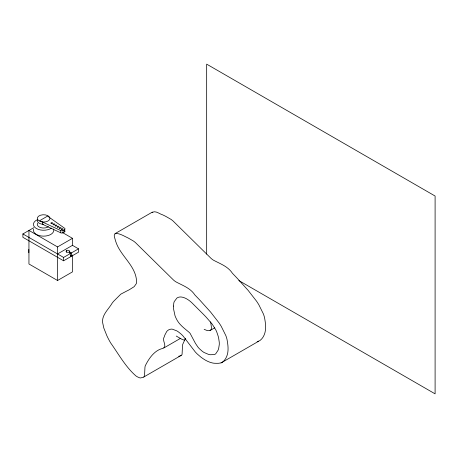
<?xml version="1.0" encoding="UTF-8"?>
<svg xmlns="http://www.w3.org/2000/svg" width="458" height="458" viewBox="0 0 458 458"><rect width="100%" height="100%" fill="white"/><g stroke="black" fill="none" stroke-linecap="round" stroke-linejoin="round"><path stroke-width="0.69" d="M185.507 338.233L184.786 339.968A2.874 1.66 60 0 1 184.236 340.168L182.009 339.361L176.261 336.058M152.085 212.644C155.033 209.919 159.647 214.092 162.83 214.928A175.111 101.098 60 0 1 165.813 216.394L170.926 219.33A20.198 11.662 60 0 1 173.09 221.019L211.144 258.461A23.782 13.729 60 0 0 213.222 260.047C220.172 263.837 227.866 266.275 232.504 273.374A324.104 187.122 60 0 1 237.41 278.493L248.139 290.389L256.509 301.135A42.989 24.818 60 0 1 258.856 304.81L263.373 313.907A20.816 12.017 60 0 1 264.529 317.623C265.692 323.869 266.676 330.968 263.287 336.716A41.237 23.805 60 0 1 261.552 339.063L259.915 340.575L257.997 341.393M184.769 339.916L182.759 344.261A18.807 10.86 60 0 0 182.49 345.744L182.084 354.252A3.647 2.107 60 0 1 181.712 354.984L179.925 355.992M143.732 377.026L144.167 376.659A3.647 2.107 60 0 0 144.539 375.926L144.946 367.419A18.807 10.86 60 0 1 145.215 365.936C148.724 358.706 154.432 350.181 162.871 348.406C167.811 346.196 161.439 340.477 164.302 336.745A42.703 24.652 60 0 1 164.834 335.084L166.689 331.552A19.545 11.284 60 0 1 168.905 329.743L170.748 329.165A13.626 7.866 60 0 1 172.334 329.17L176.725 330.836A23.358 13.488 60 0 1 178.517 331.981L181.116 334.077A20.278 11.708 60 0 1 183.131 336.109L195.234 351.904A27.119 15.658 60 0 0 197.387 354.114L200.678 356.937A40.235 23.226 60 0 0 203.444 358.917L205.339 360.097A33.72 19.471 60 0 0 211.665 362.77A32.358 18.681 60 0 0 214.081 363.234C217.458 363.331 221.718 363.892 224.008 360.738A41.237 23.805 60 0 0 225.742 358.391C229.132 352.643 228.147 345.544 226.985 339.298A20.816 12.017 60 0 0 225.828 335.582L221.311 326.485A42.989 24.818 60 0 0 218.97 322.81L210.594 312.064L199.871 300.167A324.104 187.122 60 0 0 194.959 295.049C190.322 287.956 182.627 285.517 175.677 281.722A23.782 13.729 60 0 1 173.605 280.136L135.551 242.694A20.198 11.662 60 0 0 133.387 241.005L128.269 238.068A175.111 101.098 60 0 0 125.286 236.609C121.381 234.519 111.363 229.779 115.021 238.979A26.684 15.406 60 0 0 115.954 242.076C120.74 256.497 136.564 266.178 136.587 282.317A9.801 5.662 60 0 1 136.284 283.685L134.148 286.679L129.276 289.748A225.159 129.998 60 0 1 126.717 291.042L120.769 294.179L113.492 301.45A116.12 67.04 60 0 0 112.09 303.248C108.855 308.818 103.233 313.518 102.563 320.222A15.114 8.725 60 0 0 102.621 322.558L103.846 328.146L106.897 335.794A53.975 31.161 60 0 0 108.609 339.252A43.562 25.15 60 0 0 110.67 342.95C118.639 354.154 125.481 366.806 135.912 375.915A23.026 13.293 60 0 0 137.469 376.877L139.335 377.718A9.034 5.215 60 0 0 140.663 377.942L143.451 377.197L181.276 355.351M70.4 255.701L71.414 256.285L78.513 252.181L78.513 248.831L71.414 252.931L69.393 251.768A1.769 1.019 0 0 0 68.133 250.274A1.769 1.019 0 0 0 66.095 251.448A1.769 1.019 0 0 0 68.683 252.175L70.698 253.343L70.698 256.692L63.599 260.797L22.9 237.301L22.9 233.946L33.674 227.729M63.078 230.483L64.526 229.641A1.769 1.019 0 0 0 64.647 228.279L47.558 216.119L39.651 220.682L60.708 230.551A1.769 1.019 0 0 0 63.078 230.483L63.078 232.721A1.769 1.019 0 0 1 60.708 232.79L42.451 224.231L42.451 221.993M63.078 232.721L64.526 231.88A1.769 1.019 0 0 0 64.818 230.66M72.473 255.02L72.473 271.886L57.553 280.496L28.946 263.98L28.946 230.414L57.553 246.931L72.473 238.32L72.473 245.339L57.553 253.955M22.9 233.946L63.599 257.442L70.698 253.343M114.947 233.7L152.491 212.025M163.827 347.983L180.446 338.388M210.039 330.533L214.808 327.779M221.1 362.919L258.644 341.244M179.513 356.106L178.649 356.255M257.138 341.468L257.505 341.433M204.148 329.331L207.463 330.67L209.77 330.653A7.019 4.053 60 0 0 210.503 330.212L211.298 329.073A5.708 3.292 60 0 0 211.539 328.088L210.634 321.877M238.858 280.559L435.1 393.857L435.1 196.03L206.667 64.143L206.667 254.116M62.729 232.693L72.473 238.32M72.473 245.339L78.513 248.831M71.414 252.931L71.414 256.285M69.393 251.768L69.393 253.108M66.587 250.555L66.587 252.232M64.526 229.641L64.526 231.88M63.599 257.442L63.599 260.797M60.708 230.551L60.708 232.79M57.553 246.931L57.553 280.496M28.808 249.381L28.808 252.736M48.462 226.71A6.326 3.653 0 0 1 40.562 227.574A6.326 3.653 0 0 1 37.579 223.264M43.642 224.294A6.326 3.653 0 0 1 37.796 219.187M53.575 229.057A10.185 5.88 0 0 1 43.607 236.145A10.185 5.88 0 0 1 33.634 229.057M51.428 228.136A10.185 5.88 0 0 1 36.405 228.525A10.185 5.88 0 0 1 37.081 219.857M173.513 306.053L173.502 306.786A39.588 22.854 60 0 0 173.559 308.95L175.019 315.745A18.549 10.706 60 0 0 176.187 318.442C178.86 324.493 184.391 328.312 189.263 332.445A8.221 4.746 60 0 1 190.139 333.43L195.423 343.351L197.862 346.969A15.068 8.696 60 0 0 199.608 348.927L202.133 351.149A23.1 13.339 60 0 0 203.965 352.442L208.459 354.372A34.522 19.934 60 0 0 210.468 354.738L214.333 354.555A13.299 7.677 60 0 0 215.741 353.788L218.025 350.336A30.165 17.415 60 0 0 218.689 348.315L219.273 344.622A20.37 11.759 60 0 0 219.245 342.206L218.724 338.559A29.037 16.763 60 0 0 217.997 335.634L216.771 332.033A17.398 10.042 60 0 0 215.741 329.783L212.22 324.144L206.3 317.314A121.021 69.874 60 0 0 202.505 313.398L192.005 302.91A23.02 13.288 60 0 0 190.253 301.358A23.948 13.826 60 0 0 187.425 299.337L186.893 299.017A21.308 12.303 60 0 0 183.618 297.528A22.339 12.898 60 0 0 182.805 297.294L181.666 297.065A16.608 9.589 60 0 0 180.234 296.984L179.891 297.007A18.154 10.482 60 0 0 178.236 297.374L177.647 297.626A14.816 8.553 60 0 0 176.857 298.118L174.24 301.604A14.215 8.21 60 0 0 173.765 303.288L173.513 306.053M40.413 221.552A6.326 3.653 0 0 0 49.933 218.42A6.326 3.653 0 0 0 40.47 215.226A6.326 3.653 0 0 0 40.413 221.552M51.307 223.544A0.887 0.51 0 0 0 52.636 223.103A0.887 0.51 0 0 0 51.307 222.662A0.887 0.51 0 0 0 51.307 223.544M53.391 224.752A0.887 0.51 0 0 0 54.72 224.306A0.887 0.51 0 0 0 53.391 223.865A0.887 0.51 0 0 0 53.391 224.752M55.475 225.954A0.887 0.51 0 0 0 56.803 225.513A0.887 0.51 0 0 0 55.475 225.067A0.887 0.51 0 0 0 55.475 225.954M57.565 227.157A0.887 0.51 0 0 0 58.887 226.716A0.887 0.51 0 0 0 57.565 226.275A0.887 0.51 0 0 0 57.565 227.157M59.649 228.359A0.887 0.51 0 0 0 60.977 227.918A0.887 0.51 0 0 0 59.649 227.477A0.887 0.51 0 0 0 59.649 228.359M61.733 229.567A0.887 0.51 0 0 0 63.061 229.12A0.887 0.51 0 0 0 61.733 228.679A0.887 0.51 0 0 0 61.733 229.567"/></g></svg>
